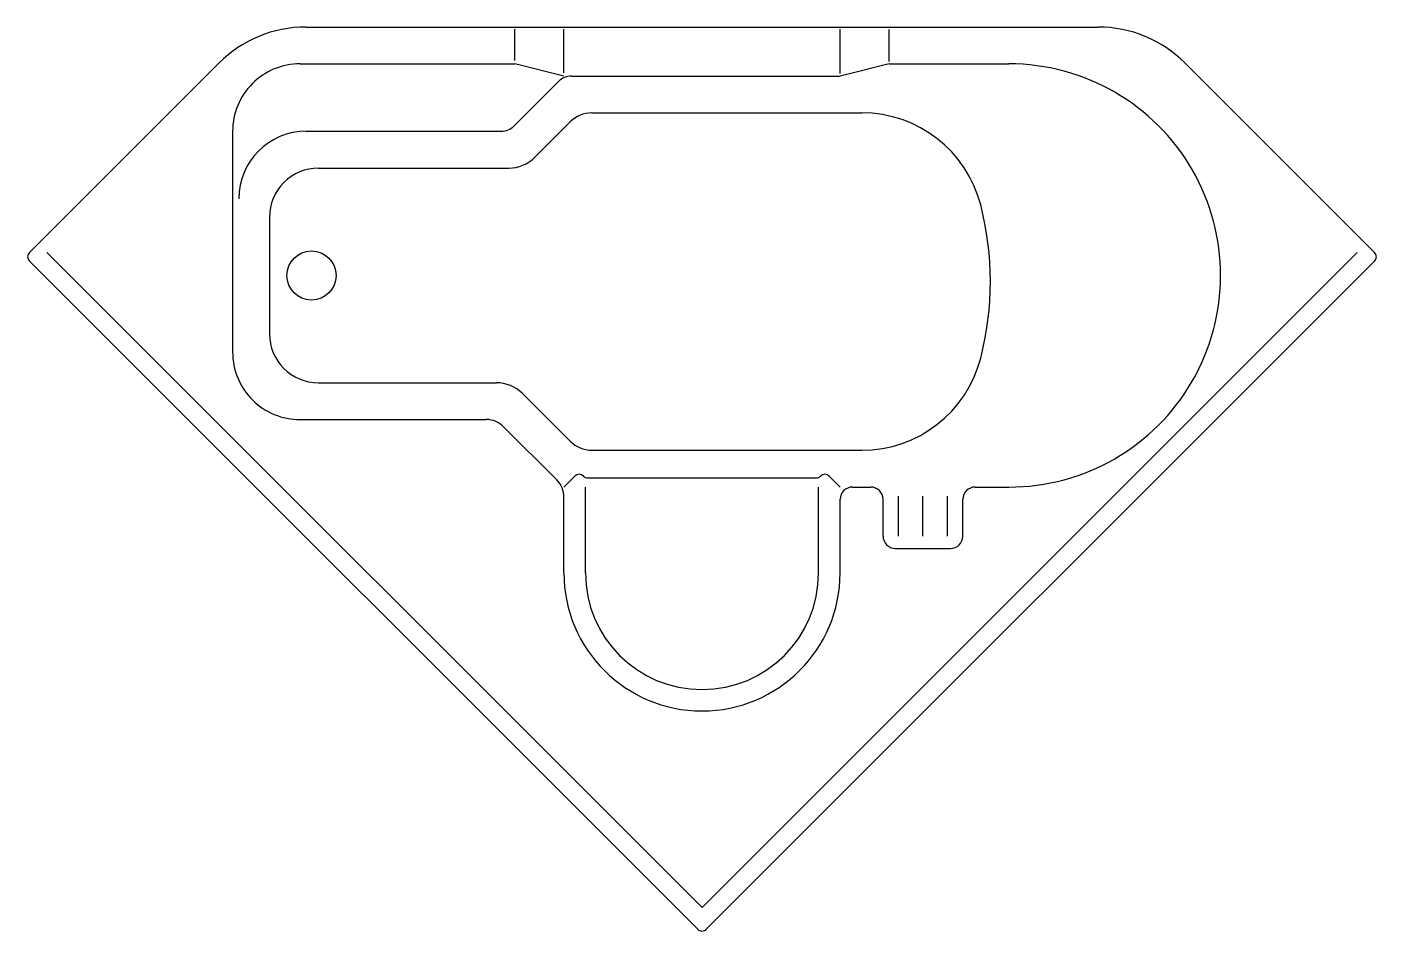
# Model space of a CAD drawing. Header units: metres. Extents: x -1.11 to 1.11, y 0 to 1.49.
import ezdxf

# ---------------------------------------------------------------- set-up
doc = ezdxf.new("R2010")
doc.units = ezdxf.units.M
doc.layers.add('Ceco.NET 11', color=5, linetype='Continuous')

# ---------------------------------------------------------------- blocks, each defined once
blk = doc.blocks.new('jacuzz 05Tm')
at = {"layer": 'Ceco.NET 11', "linetype": 'Continuous'}
for p, q in [((-0.6496, 1.4873), (0.6496, 1.4873)), ((-0.307, 1.4326), (-0.307, 1.4838)), ((-0.2264, 1.4119), (-0.2264, 1.4835)), ((0.2264, 1.4112), (0.2264, 1.4839)), ((0.307, 1.4306), (0.307, 1.483)), ((-1.103, 1.1173), (-0.7919, 1.4284)), ((-0.6591, 1.4269), (-0.307, 1.4269)), ((-0.2264, 1.4068), (-0.307, 1.4269)), ((0.307, 1.4269), (0.2264, 1.4068)), ((0.307, 1.4269), (0.5033, 1.4269)), ((1.103, 1.1173), (0.7919, 1.4284)), ((-0.2353, 1.398), (-0.3082, 1.3251)), ((-0.2139, 1.4068), (0.2264, 1.4068)), ((-0.2743, 1.2735), (-0.2162, 1.3317)), ((-0.1806, 1.3464), (0.2621, 1.3464)), ((-0.7698, 1.3162), (-0.7698, 0.9539)), ((-0.649, 1.3162), (-0.3295, 1.3162)), ((-0.6289, 1.2559), (-0.317, 1.2559)), ((-0.7094, 1.1753), (-0.7094, 0.9841)), ((-1.0746, 1.1173), (0, 0.0427)), ((0, 0.0427), (1.0746, 1.1173)), ((-1.103, 1.103), (-0.0071, 0.0071)), ((1.1031, 1.1031), (0.0071, 0.0071)), ((-0.6289, 0.9036), (-0.3371, 0.9036)), ((-0.2944, 0.8859), (-0.2162, 0.8076)), ((-0.6591, 0.8432), (-0.3538, 0.8432)), ((-0.2382, 0.7443), (-0.3254, 0.8314)), ((-0.1806, 0.7929), (0.2621, 0.7929)), ((-0.2264, 0.7325), (-0.2084, 0.7506)), ((-0.1912, 0.5916), (-0.1912, 0.7325)), ((-0.187, 0.7476), (0.187, 0.7476)), ((0.1912, 0.5916), (0.1912, 0.7325)), ((0.2264, 0.7325), (0.2084, 0.7506)), ((0.2466, 0.7325), (0.2768, 0.7325)), ((0.4479, 0.7325), (0.5033, 0.7325)), ((-0.2264, 0.5916), (-0.2264, 0.7158)), ((-0.2264, 0.5916), (-0.2264, 0.7158)), ((0.2264, 0.5916), (0.2264, 0.7124)), ((0.2969, 0.652), (0.2969, 0.7124)), ((0.3221, 0.652), (0.3221, 0.7174)), ((0.3623, 0.652), (0.3623, 0.7174)), ((0.4026, 0.652), (0.4026, 0.7174)), ((0.4277, 0.652), (0.4277, 0.7124)), ((0.317, 0.6319), (0.4076, 0.6319))]:
    blk.add_line(p, q, dxfattribs=at)
blk.add_circle((-0.6405, 1.0797), 0.0403, dxfattribs=at)
for centre, radius, start, end in [((-0.6496, 1.286), 0.2013, 90.0002, 135.0002), ((0.6496, 1.286), 0.2013, 44.9999, 89.9998), ((-0.6591, 1.3162), 0.1107, 90.0001, 180.0006), ((0.5033, 1.0797), 0.3472, 269.9998, 90.0001), ((-0.2139, 1.3766), 0.0302, 90.0023, 135.0006), ((-0.1806, 1.2961), 0.0503, 89.9995, 135), ((0.2621, 1.1451), 0.2013, 14.4773, 89.9999), ((-0.649, 1.2055), 0.1107, 90.0001, 179.9999), ((-0.3295, 1.3464), 0.0302, 269.9993, 314.999), ((-0.317, 1.3162), 0.0604, 270.0009, 315.0008), ((-0.6289, 1.1753), 0.0805, 89.9996, 180.0004), ((-0.0302, 1.0697), 0.5032, 345.5225, 14.4775), ((-1.0959, 1.1102), 0.0101, 135, 225), ((1.0959, 1.1102), 0.0101, 315, 45), ((-0.6289, 0.9841), 0.0805, 180.0005, 269.9995), ((-0.6591, 0.9539), 0.1107, 179.9999, 270.0002), ((0.2621, 0.9942), 0.2013, 270, 345.5224), ((-0.3371, 0.8432), 0.0604, 45.0001, 90.0006), ((-0.3538, 0.803), 0.0403, 45.0001, 90.0008), ((-0.1806, 0.8432), 0.0503, 225.0001, 269.9994), ((-0.2013, 0.7434), 0.0101, 45, 135), ((0.2013, 0.7434), 0.0101, 45, 135), ((-0.2667, 0.7158), 0.0403, 359.9992, 44.9999), ((-0.187, 0.7577), 0.0101, 225.0002, 270.0006), ((0.187, 0.7577), 0.0101, 269.9937, 314.9998), ((0.2466, 0.7124), 0.0201, 89.9999, 180.0001), ((0.2768, 0.7124), 0.0201, 0, 90), ((0.4479, 0.7124), 0.0201, 90.0001, 179.9999), ((0.317, 0.652), 0.0201, 180.0002, 269.9998), ((0.4076, 0.652), 0.0201, 269.9968, 0), ((0, 0.5916), 0.2264, 180.0003, 360), ((0, 0.5916), 0.1912, 180, 359.9998), ((0, 0.0142), 0.0101, 224.9956, 315)]:
    blk.add_arc(centre, radius, start, end, dxfattribs=at)

msp = doc.modelspace()

# ---------------------------------------------------------------- block references
at = {"layer": 'Ceco.NET 11'}
msp.add_blockref('jacuzz 05Tm', (0, 0), dxfattribs=at)

doc.saveas('drawing.dxf')
